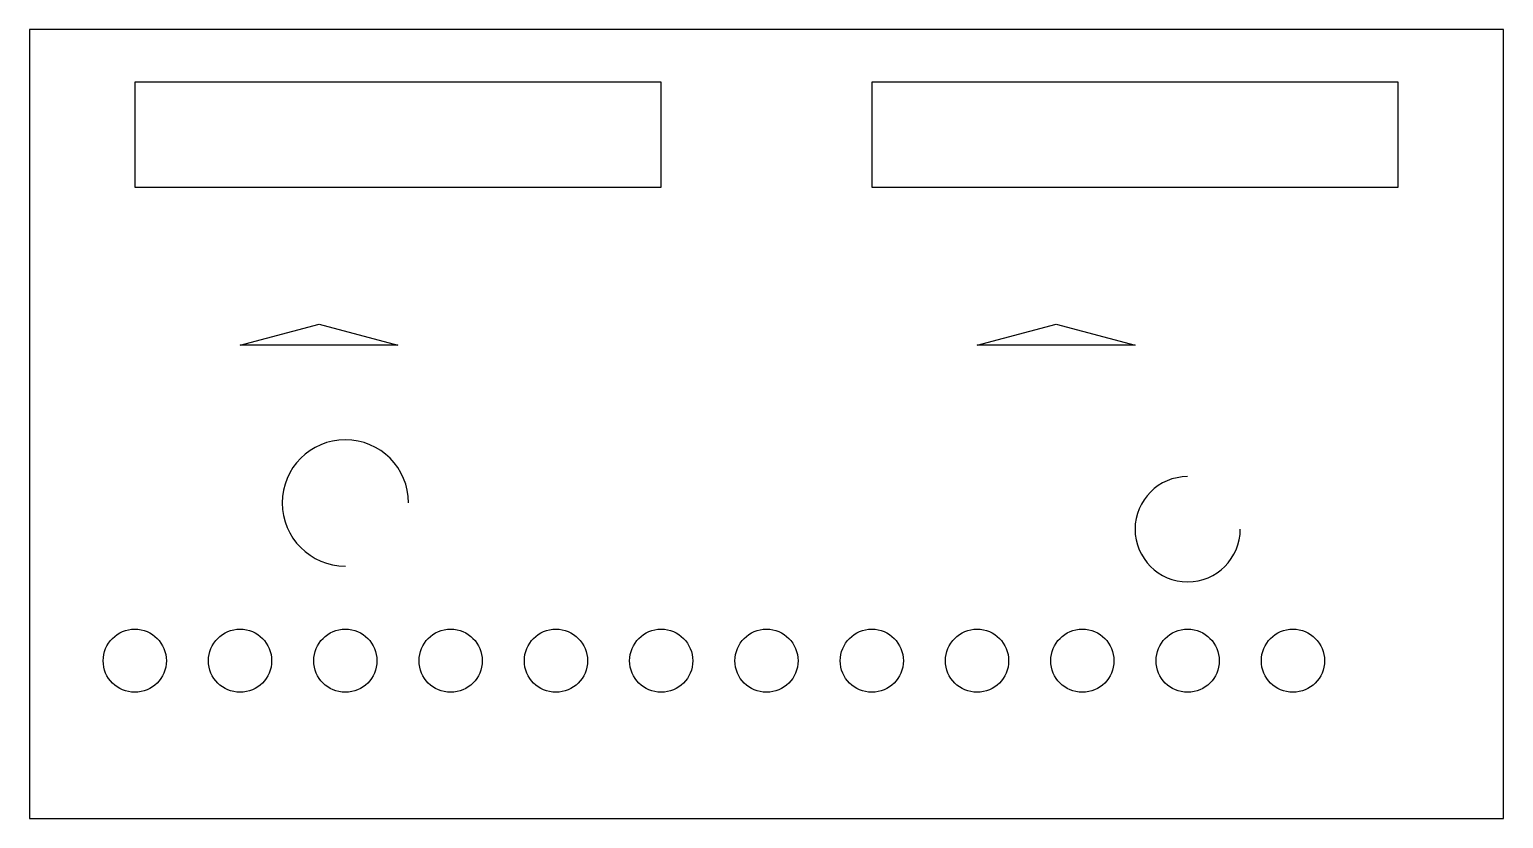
# Model space of a CAD drawing. Header units: millimetres. Extents: x 0 to 280, y 0 to 150.
import ezdxf

# ---------------------------------------------------------------- set-up
doc = ezdxf.new("R2010")
doc.units = ezdxf.units.MM
for name, color, linetype in [('ADESIVO', 7, 'Continuous'), ('CUT', 7, 'Continuous'), ('ZIPPER', 7, 'Continuous')]:
    doc.layers.add(name, color=color, linetype=linetype)

# ---------------------------------------------------------------- blocks, each defined once
blk = doc.blocks.new('SERRILHA_ZIPPER')
blk.add_lwpolyline([(0, 0), (15, 4), (30, 0)], close=True)

msp = doc.modelspace()

# ---------------------------------------------------------------- linework, layer by layer
at = {"layer": 'ADESIVO'}
for points in [[(20, 120), (120, 120), (120, 140), (20, 140)], [(160, 120), (260, 120), (260, 140), (160, 140)]]:
    msp.add_lwpolyline(points, close=True, dxfattribs=at)
at = {"layer": 'CUT'}
for p, q in [((280, 150), (0, 150)), ((0, 150), (0, 0)), ((280, 0), (280, 150)), ((0, 0), (280, 0))]:
    msp.add_line(p, q, dxfattribs=at)
for centre in [(20, 30), (40, 30), (60, 30), (80, 30), (100, 30), (120, 30), (140, 30), (160, 30), (180, 30), (200, 30), (220, 30), (240, 30)]:
    msp.add_circle(centre, 6, dxfattribs=at)
for centre, radius, start, end in [((60, 60), 12, 0, 270), ((220, 55), 10, 90, 0)]:
    msp.add_arc(centre, radius, start, end, dxfattribs=at)

# ---------------------------------------------------------------- block references
at = {"layer": 'ZIPPER'}
for p in [(40, 90), (180, 90)]:
    msp.add_blockref('SERRILHA_ZIPPER', p, dxfattribs=at)

doc.saveas('drawing.dxf')
